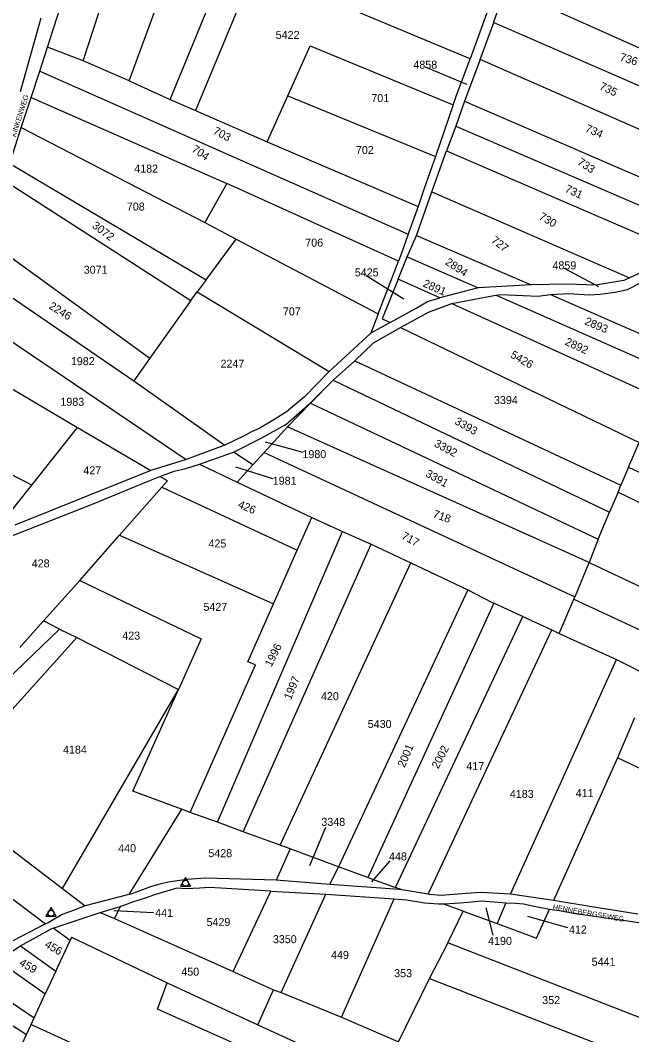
# Model space of a CAD drawing. Extents: x 191922 to 199923, y 328959 to 333350.
# Drawn here: x 197753.4 to 197959.6, y 331050.3 to 331392.6 of the extents above; entities that cross this region are included whole.
import ezdxf

# ---------------------------------------------------------------- set-up
doc = ezdxf.new("R2010")
doc.units = 0
for name, color, linetype in [('bouwvlak', 7, 'Continuous'), ('enkelbestemming', 7, 'Continuous'), ('Level 12', 7, 'Continuous'), ('Level 6', 7, 'Continuous'), ('Maatvoering_symbolen', 7, 'Continuous')]:
    doc.layers.add(name, color=color, linetype=linetype)

# ---------------------------------------------------------------- blocks, each defined once
blk = doc.blocks.new('DC')
at = {"layer": 'Level 12'}
blk.add_lwpolyline([(-1.73, -1), (1.73, -1), (0, 2), (-1.73, -1)], dxfattribs=at)
blk.add_circle((0, 0), 1, dxfattribs=at)

msp = doc.modelspace()

# ---------------------------------------------------------------- linework, layer by layer
at = {"layer": 'bouwvlak'}
for p, q in [((197889.95, 331376.85), (197903.89, 331370.99)), ((197936.77, 331308.96), (197948.43, 331302.79)), ((197870.1, 331306.48), (197882.8, 331298.57)), ((197848.83, 331246.75), (197836.15, 331250.24)), ((197838.63, 331237.86), (197826.15, 331241.83)), ((197856.31, 331120.31), (197850.96, 331107.36)), ((197878.01, 331109), (197871.89, 331101.98)), ((197912.88, 331083.94), (197910.56, 331093.17)), ((197798.33, 331091.52), (197785.01, 331092.11)), ((197938.08, 331086.39), (197924.56, 331090.24))]:
    msp.add_line(p, q, dxfattribs=at)
at = {"layer": 'Level 6'}
for p, q in [((197762.58, 331383.53), (197784.24, 331450.68)), ((197774.63, 331378.86), (197796.33, 331445.77)), ((197790.16, 331372.18), (197814.39, 331438.49)), ((197803.9, 331365.84), (197830.93, 331431.47)), ((197839.68, 331427.72), (197812.46, 331362.17)), ((197913.14, 331392.12), (197917.15, 331403.49)), ((197917.15, 331403.49), (198017.07, 331358.53)), ((197905.08, 331379.59), (197857.95, 331399.21)), ((197911.56, 331397.26), (197905.08, 331379.59)), ((197760.34, 331393.26), (197753.36, 331368.44)), ((197908.51, 331379.37), (197913.06, 331391.89)), ((197913.06, 331391.89), (197913.14, 331392.12)), ((197913.06, 331391.89), (198001.81, 331353.17)), ((197843.61, 331367.11), (197851.12, 331383.96)), ((197851.12, 331383.96), (197899.37, 331364.06)), ((197759.95, 331375.45), (197762.58, 331383.53)), ((197774.63, 331378.86), (197762.58, 331383.53)), ((197790.16, 331372.18), (197774.63, 331378.86)), ((197900.31, 331366.61), (197905.08, 331379.59)), ((197908.51, 331379.37), (197903.25, 331365.34)), ((197997.09, 331340.47), (197908.51, 331379.37)), ((197757.03, 331366.52), (197759.95, 331375.45)), ((197759.95, 331375.45), (197884.23, 331320.48)), ((197790.16, 331372.18), (197803.9, 331365.84)), ((197836.71, 331351.6), (197843.61, 331367.11)), ((197843.61, 331367.11), (197893.38, 331346.67)), ((197753.74, 331356.42), (197757.03, 331366.52)), ((197757.03, 331366.52), (197823.11, 331337.49)), ((197803.9, 331365.84), (197812.46, 331362.17)), ((197899.37, 331364.06), (197893.38, 331346.67)), ((197899.37, 331364.06), (197900.31, 331366.61)), ((197903.25, 331365.34), (197900.31, 331356.82)), ((197903.25, 331365.34), (197991.78, 331326.89)), ((197812.46, 331362.17), (197836.71, 331351.6)), ((197900.31, 331356.82), (197897.14, 331348.57)), ((197900.31, 331356.82), (197988.71, 331318.71)), ((197749.85, 331344.29), (197753.74, 331356.42)), ((197753.74, 331356.42), (197815.67, 331324.4)), ((197836.71, 331351.6), (197887.58, 331329.8)), ((197893.38, 331346.67), (197889.64, 331335.79)), ((197892.22, 331334.67), (197897.14, 331348.57)), ((197897.14, 331348.57), (197977.06, 331314.02)), ((197749.85, 331344.29), (197816.14, 331305.02)), ((197748.05, 331338.56), (197810.87, 331298.07)), ((197823.11, 331337.49), (197815.67, 331324.4)), ((197880.96, 331311.37), (197823.11, 331337.49)), ((197886.98, 331320.01), (197892.22, 331334.67)), ((197889.64, 331335.79), (197887.58, 331329.8)), ((197892.22, 331334.67), (197958.86, 331305.72)), ((197887.58, 331329.8), (197884.45, 331321.1)), ((197815.67, 331324.4), (197826.24, 331318.8)), ((197741.52, 331319), (197797.13, 331278.63)), ((197884.23, 331320.48), (197881.8, 331313.73)), ((197883.88, 331312.82), (197886.98, 331320.01)), ((197884.45, 331321.1), (197884.23, 331320.48)), ((197886.98, 331320.01), (197925.71, 331303.36)), ((197816.14, 331305.02), (197826.24, 331318.8)), ((197826.24, 331318.8), (197874.12, 331293.55)), ((197880.82, 331305.21), (197883.88, 331312.82)), ((197881.8, 331313.73), (197880.96, 331311.37)), ((197883.88, 331312.82), (197907.81, 331302.35)), ((197977.06, 331314.02), (197958.86, 331305.72)), ((197878.92, 331306.05), (197880.96, 331311.37)), ((197737.03, 331308.37), (197791.65, 331270.93)), ((197874.12, 331293.55), (197878.92, 331306.05)), ((197958.86, 331305.72), (197956.93, 331304.84)), ((197816.14, 331305.02), (197813.05, 331300.95)), ((197880.82, 331305.21), (197875.44, 331291.85)), ((197894.9, 331298.95), (197880.82, 331305.21)), ((197907.81, 331302.35), (197894.9, 331298.95)), ((197925.71, 331303.36), (197907.81, 331302.35)), ((197937.68, 331303.55), (197925.71, 331303.36)), ((197947.5, 331303.22), (197937.68, 331303.55)), ((197956.93, 331304.84), (197947.5, 331303.22)), ((197958.21, 331301.8), (197962.53, 331304.03)), ((197810.87, 331298.07), (197813.05, 331300.95)), ((197813.05, 331300.95), (197857.59, 331274.14)), ((197890.71, 331297.72), (197894.9, 331298.95)), ((197898.92, 331296.99), (197913.12, 331299.72)), ((197913.12, 331299.72), (197913.89, 331299.86)), ((197913.89, 331299.86), (197915.33, 331300.12)), ((197913.89, 331299.86), (197971.41, 331274.45)), ((197915.33, 331300.12), (197920.53, 331299.89)), ((197920.53, 331299.89), (197927.91, 331299.48)), ((197927.91, 331299.48), (197932.25, 331300.08)), ((197932.25, 331300.08), (197938.34, 331300.46)), ((197932.25, 331300.08), (197974.32, 331281.65)), ((197938.34, 331300.46), (197945.27, 331300)), ((197945.27, 331300), (197948.91, 331300.24)), ((197948.91, 331300.24), (197954, 331300.88)), ((197954, 331300.88), (197958.21, 331301.8)), ((197731.23, 331297.32), (197809.35, 331244.36)), ((197810.87, 331298.07), (197797.13, 331278.63)), ((197878.17, 331290.6), (197886.93, 331295.46)), ((197886.93, 331295.46), (197890.71, 331297.72)), ((197891.1, 331294.06), (197898.92, 331296.99)), ((197898.92, 331296.99), (197967.56, 331265.73)), ((197874.12, 331293.55), (197871.65, 331287.08)), ((197875.44, 331291.85), (197878.17, 331290.6)), ((197881.64, 331288.96), (197891.1, 331294.06)), ((197878.17, 331290.6), (197871.65, 331287.08)), ((197872.55, 331283.73), (197881.64, 331288.96)), ((197881.64, 331288.96), (197962.06, 331250.2)), ((197871.65, 331287.08), (197857.59, 331274.14)), ((197723.49, 331284.31), (197772.73, 331255.18)), ((197866.26, 331277.69), (197872.55, 331283.73)), ((197797.13, 331278.63), (197791.65, 331270.93)), ((197858.95, 331271.17), (197866.26, 331277.69)), ((197866.26, 331277.69), (197955.96, 331235.77)), ((197857.59, 331274.14), (197849.21, 331265.57)), ((197851.16, 331263.45), (197858.95, 331271.17)), ((197858.95, 331271.17), (197851.31, 331263.38)), ((197858.95, 331271.17), (197952.12, 331226.66)), ((197791.65, 331270.93), (197822.43, 331249.22)), ((197849.21, 331265.57), (197843.2, 331260.52)), ((197843.01, 331256.19), (197851.16, 331263.45)), ((197851.31, 331263.38), (197843.49, 331255.43)), ((197851.31, 331263.38), (197948.24, 331217.49)), ((197757.32, 331235.76), (197708.59, 331260.62)), ((197838.38, 331257.47), (197834.02, 331254.91)), ((197843.2, 331260.52), (197838.38, 331257.47)), ((197757.32, 331235.76), (197772.73, 331255.18)), ((197772.73, 331255.18), (197797.44, 331240.74)), ((197834.02, 331254.91), (197831.65, 331253.89)), ((197834.68, 331251.57), (197843.01, 331256.19)), ((197843.49, 331255.43), (197835.7, 331246.81)), ((197945.23, 331209.62), (197843.49, 331255.43)), ((197828.71, 331252.31), (197822.43, 331249.22)), ((197825.33, 331246.9), (197834.68, 331251.57)), ((197831.65, 331253.89), (197828.71, 331252.31)), ((197822.43, 331249.22), (197809.35, 331244.36)), ((197958.53, 331241.85), (197962.06, 331250.2)), ((197809.35, 331244.36), (197797.44, 331240.74)), ((197813.86, 331242.84), (197825.33, 331246.9)), ((197831.88, 331242.59), (197825.33, 331246.9)), ((197835.7, 331246.81), (197831.88, 331242.59)), ((197835.7, 331246.81), (197940.45, 331198.06)), ((197797.44, 331240.74), (197751.6, 331222.22)), ((197800.46, 331238.62), (197805.26, 331240.48)), ((197805.26, 331240.48), (197809.27, 331241.41)), ((197809.27, 331241.41), (197813.86, 331242.84)), ((197813.86, 331242.84), (197826.56, 331236.71)), ((197826.56, 331236.71), (197831.88, 331242.59)), ((197958.53, 331241.85), (197955.96, 331235.77)), ((197958.53, 331241.85), (198039.38, 331203.21)), ((197778.04, 331229.41), (197796.58, 331237.12)), ((197796.58, 331237.12), (197800.46, 331238.62)), ((197803.03, 331237.26), (197800.46, 331238.62)), ((197803.03, 331237.26), (197801.15, 331235.12)), ((197747.69, 331223.62), (197757.32, 331235.76)), ((197786.88, 331218.84), (197801.15, 331235.12)), ((197801.15, 331235.12), (197846.82, 331213.8)), ((197826.56, 331236.71), (197851.7, 331224.81)), ((197954.97, 331233.41), (197952.12, 331226.66)), ((197954.97, 331233.41), (197955.96, 331235.77)), ((197954.97, 331233.41), (198026.6, 331198.8)), ((197720.01, 331206.79), (197778.04, 331229.41)), ((197948.24, 331217.49), (197952.12, 331226.66)), ((197846.82, 331213.8), (197851.7, 331224.81)), ((197851.7, 331224.81), (197862.08, 331220.1)), ((197819.87, 331122.01), (197862.08, 331220.1)), ((197862.08, 331220.1), (197871.72, 331215.84)), ((197773.51, 331203.58), (197786.88, 331218.84)), ((197786.88, 331218.84), (197838.81, 331195.68)), ((197948.24, 331217.49), (197945.23, 331209.62)), ((197828.52, 331118.84), (197871.72, 331215.84)), ((197838.81, 331195.68), (197846.82, 331213.8)), ((197871.72, 331215.84), (197885.14, 331209.55)), ((197841.03, 331114.25), (197885.14, 331209.55)), ((197885.14, 331209.55), (197904.31, 331200.39)), ((197940.6, 331198.42), (197945.23, 331209.62)), ((197945.23, 331209.62), (198015.83, 331176.32)), ((197761.26, 331189.93), (197773.51, 331203.58)), ((197773.51, 331203.58), (197814.43, 331183.96)), ((197904.31, 331200.39), (197860.73, 331107.03)), ((197904.31, 331200.39), (197912.49, 331196.22)), ((197913.12, 331195.92), (197870.65, 331103.39)), ((197912.49, 331196.22), (197913.12, 331195.92)), ((197922.54, 331191.57), (197913.12, 331195.92)), ((197935.12, 331185.67), (197940.1, 331197.24)), ((197940.1, 331197.24), (197940.45, 331198.06)), ((197940.1, 331197.24), (198039.56, 331150.95)), ((197940.45, 331198.06), (197940.6, 331198.42)), ((197830.12, 331176.2), (197838.81, 331195.68)), ((197753.25, 331181), (197761.26, 331189.93)), ((197766.6, 331187.21), (197761.26, 331189.93)), ((197879.92, 331099.99), (197922.85, 331191.42)), ((197922.85, 331191.42), (197922.54, 331191.57)), ((197922.85, 331191.42), (197932.65, 331186.91)), ((197716.41, 331138.73), (197766.6, 331187.21)), ((197766.6, 331187.21), (197772.47, 331184.35)), ((197890.99, 331097.75), (197932.65, 331186.91)), ((197932.65, 331186.91), (197935.12, 331185.67)), ((197935.12, 331185.67), (197954.47, 331176.94)), ((197725.29, 331131.96), (197772.47, 331184.35)), ((197772.47, 331184.35), (197806.71, 331166.8)), ((197814.43, 331183.96), (197806.71, 331166.8)), ((197832.74, 331175.15), (197830.12, 331176.2)), ((197918.75, 331097.73), (197954.47, 331176.94)), ((197954.47, 331176.94), (197966.47, 331170.81)), ((197810.71, 331125.37), (197832.74, 331175.15)), ((197767.6, 331099.7), (197806.71, 331166.8)), ((197791.31, 331132.47), (197806.71, 331166.8)), ((197960.58, 331157.21), (197954.76, 331143.77)), ((197954.76, 331143.77), (197933.27, 331095.63)), ((197999.95, 331122.5), (197954.76, 331143.77)), ((197691.78, 331140.61), (197761.94, 331087.72)), ((197725.29, 331131.96), (197767.6, 331099.7)), ((197807.8, 331126.43), (197791.31, 331132.47)), ((197807.8, 331126.43), (197790.05, 331097.61)), ((197810.71, 331125.37), (197807.8, 331126.43)), ((197819.87, 331122.01), (197810.71, 331125.37)), ((197828.52, 331118.84), (197819.87, 331122.01)), ((197841.03, 331114.25), (197828.52, 331118.84)), ((197844.37, 331113.03), (197841.03, 331114.25)), ((197844.37, 331113.03), (197839.73, 331102.49)), ((197860.73, 331107.03), (197844.37, 331113.03)), ((197857.82, 331100.98), (197860.73, 331107.03)), ((197869.99, 331103.63), (197860.73, 331107.03)), ((197870.65, 331103.39), (197869.99, 331103.63)), ((197870.65, 331103.39), (197879.92, 331099.99)), ((197797.33, 331100.27), (197790.66, 331097.77)), ((197800.75, 331101.21), (197797.33, 331100.27)), ((197804.04, 331101.96), (197800.75, 331101.21)), ((197809.59, 331102.67), (197804.04, 331101.96)), ((197815.9, 331103.18), (197809.59, 331102.67)), ((197817.15, 331099.96), (197814, 331099.83)), ((197839.73, 331102.49), (197815.9, 331103.18)), ((197821.05, 331099.83), (197817.15, 331099.96)), ((197857.82, 331100.98), (197839.73, 331102.49)), ((197881.22, 331099.32), (197857.82, 331100.98)), ((197882.11, 331099.18), (197879.92, 331099.99)), ((197767.6, 331099.7), (197775.34, 331093.79)), ((197790.05, 331097.61), (197775.34, 331093.79)), ((197790.66, 331097.77), (197790.05, 331097.61)), ((197798.65, 331097.49), (197795.48, 331096.36)), ((197806.19, 331099.79), (197798.65, 331097.49)), ((197809.21, 331099.61), (197806.19, 331099.79)), ((197814, 331099.83), (197809.21, 331099.61)), ((197837.88, 331098.76), (197821.05, 331099.83)), ((197825.18, 331071.65), (197837.88, 331098.76)), ((197837.88, 331098.76), (197856.41, 331097.79)), ((197841.44, 331064.61), (197856.41, 331097.79)), ((197856.41, 331097.79), (197879.51, 331096.22)), ((197882.11, 331099.18), (197881.22, 331099.32)), ((197890.99, 331097.75), (197882.11, 331099.18)), ((197891.36, 331097.69), (197890.99, 331097.75)), ((197895.38, 331097.3), (197891.36, 331097.69)), ((197903.75, 331098.02), (197895.38, 331097.3)), ((197908.78, 331098.36), (197903.75, 331098.02)), ((197918.75, 331097.73), (197908.78, 331098.36)), ((197933.27, 331095.63), (197918.75, 331097.73)), ((197775.34, 331093.79), (197771.6, 331092.36)), ((197780.33, 331091.63), (197787.08, 331093.58)), ((197787.08, 331093.58), (197785.2, 331089.53)), ((197787.68, 331093.75), (197787.08, 331093.58)), ((197791.23, 331095.06), (197787.68, 331093.75)), ((197795.48, 331096.36), (197791.23, 331095.06)), ((197861.75, 331056.22), (197879.51, 331096.22)), ((197879.51, 331096.22), (197883.65, 331095.83)), ((197883.65, 331095.83), (197889.85, 331094.84)), ((197889.85, 331094.84), (197894.43, 331094.5)), ((197894.43, 331094.5), (197895.87, 331094.52)), ((197895.87, 331094.52), (197896.31, 331094.53)), ((197902.73, 331092.02), (197895.87, 331094.52)), ((197896.31, 331094.53), (197901.66, 331094.8)), ((197901.66, 331094.8), (197904.43, 331095.12)), ((197904.43, 331095.12), (197908.9, 331095.48)), ((197908.9, 331095.48), (197911.91, 331095.29)), ((197911.91, 331095.29), (197917.18, 331094.82)), ((197917.18, 331094.82), (197914.25, 331087.86)), ((197917.18, 331094.82), (197920.44, 331094.69)), ((197920.44, 331094.69), (197923.07, 331094.52)), ((197923.07, 331094.52), (197926.7, 331093.76)), ((197926.7, 331093.76), (197931.88, 331092.72)), ((197946.83, 331093.37), (197933.27, 331095.63)), ((197961.71, 331091.01), (197946.83, 331093.37)), ((197767.48, 331090.87), (197762.76, 331088.14)), ((197764.49, 331086.33), (197780.33, 331091.63)), ((197771.6, 331092.36), (197767.48, 331090.87)), ((197780.33, 331091.63), (197785.2, 331089.53)), ((197897.58, 331081.33), (197902.73, 331092.02)), ((197902.73, 331092.02), (197914.25, 331087.86)), ((197927.45, 331082.97), (197931.88, 331092.72)), ((197931.88, 331092.72), (197935.26, 331092.28)), ((197935.26, 331092.28), (197940.38, 331091.24)), ((197940.38, 331091.24), (197944.7, 331090.65)), ((197944.7, 331090.65), (197958.96, 331088.69)), ((197761.94, 331087.72), (197750.87, 331081.98)), ((197762.76, 331088.14), (197761.94, 331087.72)), ((197764.04, 331086.17), (197764.49, 331086.33)), ((197770.19, 331082.11), (197764.49, 331086.33)), ((197785.2, 331089.53), (197825.18, 331071.65)), ((197914.25, 331087.86), (197927.45, 331082.97)), ((197958.96, 331088.69), (197965.71, 331087.61)), ((197753.48, 331080.3), (197764.04, 331086.17)), ((197770.65, 331083.29), (197770.19, 331082.11)), ((197770.65, 331083.29), (197802.91, 331067.9)), ((197745.87, 331075.4), (197753.48, 331080.3)), ((197753.48, 331080.3), (197765.41, 331071.79)), ((197765.41, 331071.79), (197770.19, 331082.11)), ((197891.39, 331069.31), (197897.44, 331081.04)), ((197897.44, 331081.04), (197897.58, 331081.33)), ((197984.81, 331047.37), (197897.58, 331081.33)), ((197745.87, 331075.4), (197761.85, 331064.09)), ((197736.92, 331070.4), (197758.13, 331056.05)), ((197765.41, 331071.79), (197761.85, 331064.09)), ((197825.69, 331071.42), (197825.18, 331071.65)), ((197825.69, 331071.42), (197838.82, 331065.48)), ((197880.95, 331047.99), (197891.39, 331069.31)), ((197891.39, 331069.31), (197949.84, 331046.61)), ((197729.38, 331067.04), (197755.53, 331050.42)), ((197799.69, 331058.95), (197802.91, 331067.9)), ((197802.91, 331067.9), (197833.53, 331053.68)), ((197758.13, 331056.05), (197761.85, 331064.09)), ((197833.53, 331053.68), (197838.82, 331065.48)), ((197838.82, 331065.48), (197841.44, 331064.61)), ((197841.44, 331064.61), (197861.75, 331056.22)), ((197869.53, 331027.84), (197799.69, 331058.95)), ((197757.11, 331053.84), (197758.13, 331056.05)), ((197861.75, 331056.22), (197880.67, 331048.1)), ((197755.53, 331050.42), (197757.11, 331053.84)), ((197757.11, 331053.84), (197859.4, 331007.18)), ((197833.53, 331053.68), (197873.22, 331035.59)), ((197752.61, 331044.11), (197755.53, 331050.42))]:
    msp.add_line(p, q, dxfattribs=at)

# ---------------------------------------------------------------- block references
at = {"layer": 'Level 12'}
for p in [(197809.13, 331101.44), (197763.77, 331091.32)]:
    msp.add_blockref('DC', p, dxfattribs=at)

# ---------------------------------------------------------------- texts
at = {"layer": 'enkelbestemming'}
for s, p in [('5422', (197839.54, 331386.3)), ('4858', (197885.97, 331376.27)), ('701', (197871.79, 331365)), ('702', (197866.58, 331347.48)), ('4182', (197791.84, 331341.2)), ('708', (197789.34, 331328.4)), ('706', (197849.51, 331316.22)), ('3071', (197774.81, 331307.09)), ('5425', (197866.21, 331306.19)), ('4859', (197932.87, 331308.55)), ('707', (197841.97, 331293.03)), ('1982', (197770.47, 331276.24)), ('2247', (197820.93, 331275.4)), ('1983', (197766.94, 331262.53)), ('3394', (197913.14, 331263.12)), ('1980', (197848.56, 331244.87)), ('427', (197774.68, 331239.41)), ('1981', (197838.54, 331235.9)), ('425', (197816.88, 331214.73)), ('428', (197757.27, 331208.01)), ('5427', (197815.18, 331193.35)), ('423', (197787.8, 331183.64)), ('420', (197854.81, 331163.22)), ('5430', (197870.58, 331153.83)), ('4184', (197767.82, 331145.19)), ('417', (197903.82, 331139.62)), ('4183', (197918.49, 331130.23)), ('411', (197940.7, 331130.51)), ('3348', (197854.94, 331120.81)), ('440', (197786.42, 331111.93)), ('5428', (197816.83, 331110.24)), ('448', (197877.75, 331109.16)), ('441', (197798.9, 331090.08)), ('5429', (197816.22, 331087.01)), ('412', (197938.42, 331084.49)), ('3350', (197838.59, 331081.23)), ('4190', (197911.17, 331080.65)), ('449', (197858.19, 331075.91)), ('5441', (197946.08, 331073.61)), ('450', (197807.71, 331070.27)), ('353', (197879.48, 331069.77)), ('352', (197929.41, 331060.68))]:
    msp.add_text(s, height=2.7, dxfattribs=at).set_placement(p)
for s, rotation, p in [('736', 342.7076, (197955.34, 331379.06)), ('735', 334.0256, (197948.49, 331369.46)), ('703', 331.7071, (197818.2, 331354.47)), ('734', 336.2547, (197943.68, 331355.15)), ('704', 326.008, (197810.99, 331348.49)), ('733', 326.2146, (197941.04, 331344.17)), ('731', 335.0877, (197936.85, 331334.82)), ('730', 329.7893, (197928.05, 331325.64)), ('3072', 322.683, (197777.38, 331322.86)), ('727', 322.1552, (197911.98, 331317.89)), ('2894', 326.5656, (197896.47, 331310.42)), ('2891', 336.2295, (197888.95, 331302.86)), ('2246', 328.1222, (197762.8, 331295.52)), ('2893', 337.3401, (197943.49, 331290.07)), ('2892', 335.2289, (197936.86, 331283.23)), ('5426', 329.9574, (197918.43, 331279.01)), ('3393', 330.2551, (197899.65, 331256.54)), ('3392', 331.7071, (197892.75, 331248.98)), ('3391', 330.5481, (197889.8, 331238.87)), ('426', 337.029, (197826.56, 331228.29)), ('718', 340.4862, (197892.33, 331224.97)), ('717', 331.3158, (197881.72, 331217.82)), ('1996', 63.4349, (197838.11, 331174.27)), ('1997', 67.5132, (197844.66, 331163.14)), ('2001', 67.1106, (197883, 331140.29)), ('2002', 62.6872, (197894.36, 331139.87)), ('456', 329.2832, (197761.39, 331080.11)), ('459', 329.3694, (197752.82, 331073.94))]:
    msp.add_text(s, height=2.7, rotation=rotation, dxfattribs=at).set_placement(p)
at = {"layer": 'Maatvoering_symbolen'}
for s, rotation, p in [('KINKENWEG', 72.5262, (197751.83, 331353.09)), ('HENNEBERGSEWEG', 350.0949, (197932.88, 331092.62))]:
    msp.add_text(s, height=1.75, rotation=rotation, dxfattribs=at).set_placement(p)

doc.saveas('drawing.dxf')
